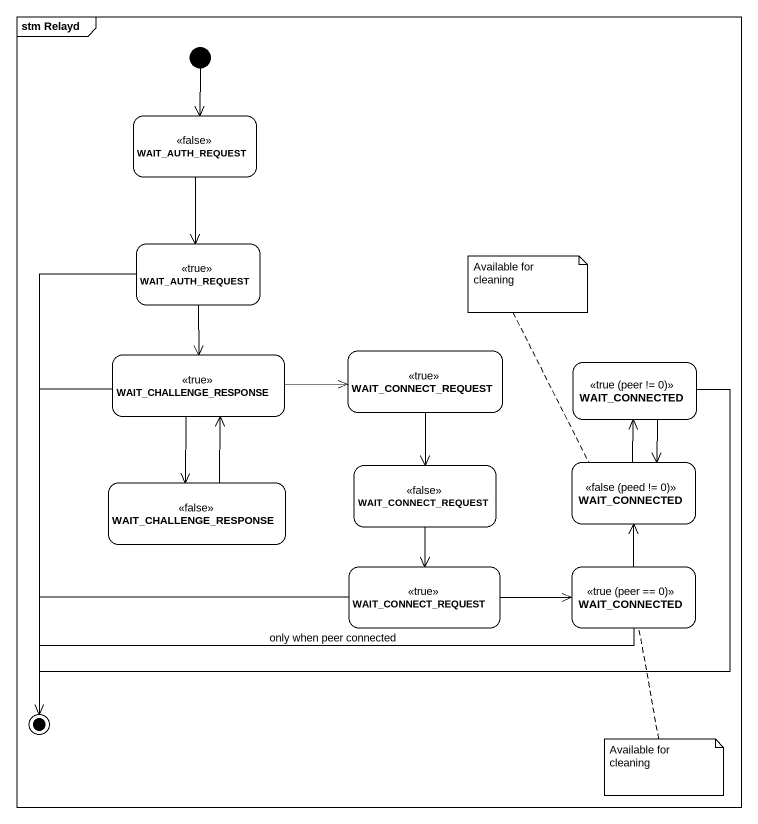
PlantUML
@startuml
mainframe stm Relayd
hide empty description
state WAIT_AUTH_REQUEST <<false>>
state "WAIT_AUTH_REQUEST" as WAIT_AUTH_REQUEST_2 <<true>>
state WAIT_CHALLENGE_RESPONSE <<true>>
state WAIT_CONNECT_REQUEST <<true>>
state WAIT_CONNECTED <<true (peer != 0)>>
state "WAIT_CONNECT_REQUEST" as WAIT_CONNECT_REQUEST_2 <<false>>
state "WAIT_CONNECTED" as WAIT_CONNECTED_2 <<false (peed != 0)>>
state "WAIT_CHALLENGE_RESPONSE" as WAIT_CHALLENGE_RESPONSE_2 <<false>>
state "WAIT_CONNECT_REQUEST" as WAIT_CONNECT_REQUEST_3 <<true>>
state "WAIT_CONNECTED" as WAIT_CONNECTED_3 <<true (peer == 0)>>
[*] --> WAIT_AUTH_REQUEST
WAIT_AUTH_REQUEST --> WAIT_AUTH_REQUEST_2
WAIT_AUTH_REQUEST_2 --> WAIT_CHALLENGE_RESPONSE
WAIT_CHALLENGE_RESPONSE -right-> WAIT_CONNECT_REQUEST
WAIT_CHALLENGE_RESPONSE --> WAIT_CHALLENGE_RESPONSE_2
WAIT_CONNECT_REQUEST --> WAIT_CONNECT_REQUEST_2
WAIT_CONNECTED --> WAIT_CONNECTED_2
WAIT_CONNECT_REQUEST_2 --> WAIT_CONNECT_REQUEST_3
WAIT_CONNECTED_2 -up-> WAIT_CONNECTED
WAIT_CHALLENGE_RESPONSE_2 -up-> WAIT_CHALLENGE_RESPONSE
WAIT_CONNECT_REQUEST_3 -right-> WAIT_CONNECTED_3
WAIT_CONNECTED_3 -up-> WAIT_CONNECTED_2
WAIT_AUTH_REQUEST_2 --> [*]
WAIT_CHALLENGE_RESPONSE --> [*]
WAIT_CONNECTED -left-> [*]
WAIT_CONNECT_REQUEST_3 -left-> [*]
WAIT_CONNECTED_3 -left-> [*] : only when peer connected
note top of WAIT_CONNECTED_2 : Available for cleaning
note bottom of WAIT_CONNECTED_3 : Available for cleaning
@enduml
